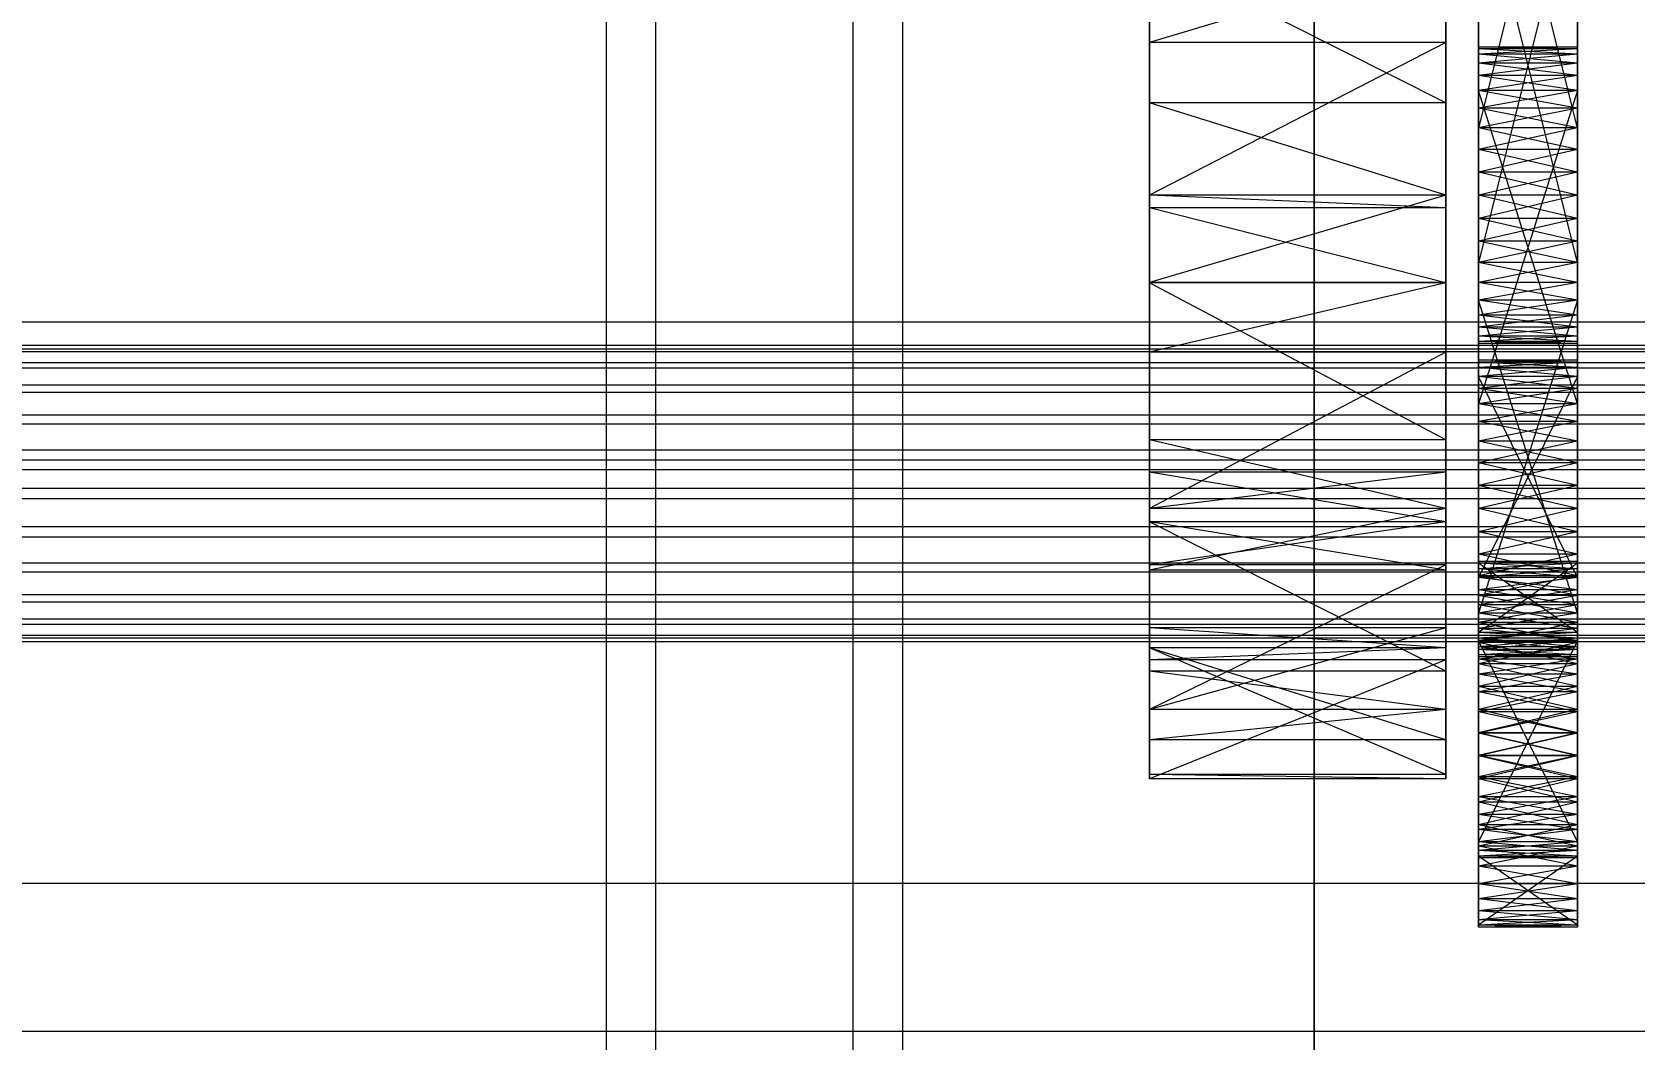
# Model space of a CAD drawing. Header units: millimetres. Extents: x -1970 to 59977, y -50268 to 6837.
# Drawn here: x 1362.1 to 1459.5, y -34735.4 to -34674.1 of the extents above; entities that cross this region are included whole.
import ezdxf

# ---------------------------------------------------------------- set-up
doc = ezdxf.new("R2010")
doc.units = ezdxf.units.MM
for name, color, linetype, lineweight in [('COTAS_P', 1, 'Continuous', 0), ('frontal_C03', 7, 'Continuous', 0), ('frontal_secador', 7, 'Continuous', 0)]:
    doc.layers.add(name, color=color, linetype=linetype, lineweight=lineweight)
doc.dimstyles.new('R19_100', dxfattribs={"dimtxt": 250, "dimasz": 150, "dimexe": 150, "dimexo": 80, "dimgap": 100, "dimtad": 1, "dimtih": 1, "dimtoh": 1, "dimdsep": 46, "dimcen": 0.09, "dimadec": 0, "dimazin": 0, "dimtfac": 1, "dimtdec": 4, "dimtofl": 0, "dimtmove": 0, "dimatfit": 3, "dimfxl": 1, "dimtolj": 1, "dimtzin": 0, "dimarcsym": 0})

# ---------------------------------------------------------------- blocks, each defined once
blk = doc.blocks.new('*D37')
at = {"layer": 'COTAS_P', "color": 0, "lineweight": -2, "transparency": 16777216}
for p, q in [((-1750, -35420), (-1750, -34450)), ((2600, -35420), (2600, -34450)), ((-1600, -34600), (2450, -34600))]:
    blk.add_line(p, q, dxfattribs=at)
at = {"layer": 'COTAS_P', "color": 0, "transparency": 16777216}
for points in [[(-1600, -34575), (-1600, -34625), (-1750, -34600)], [(2450, -34575), (2450, -34625), (2600, -34600)]]:
    blk.add_solid(points, dxfattribs=at)
at = {"layer": 'Defpoints', "color": 0, "transparency": 16777216}
for p in [(2600, -34600), (-1750, -35500), (2600, -35500)]:
    blk.add_point(p, dxfattribs=at)

msp = doc.modelspace()

# ---------------------------------------------------------------- linework, layer by layer
at = {"layer": 'frontal_C03'}
for p, q in [((1440, -34813.291), (1440, -34466.384)), ((1440, -34475.367), (1440, -34822.274)), ((-1500, -34691.736), (1500, -34691.736)), ((-1500, -34693.159), (1500, -34693.159)), ((-1500, -34693.384), (1500, -34693.384)), ((-1500, -34693.548), (1500, -34693.548)), ((-1500, -34694.206), (1500, -34694.206)), ((-1500, -34694.523), (1500, -34694.523)), ((-1500, -34695.569), (1500, -34695.569)), ((-1500, -34696.018), (1500, -34696.018)), ((-1500, -34697.382), (1500, -34697.382)), ((-1500, -34697.932), (1500, -34697.932)), ((-1500, -34699.519), (1500, -34699.519)), ((1500, -34700.133), (-1500, -34700.133)), ((1500, -34700.719), (-1500, -34700.719)), ((-1500, -34701.836), (1500, -34701.836)), ((-1500, -34702.471), (1500, -34702.471)), ((-1500, -34704.175), (1500, -34704.175)), ((-1500, -34704.789), (1500, -34704.789)), ((-1500, -34706.376), (1500, -34706.376)), ((-1500, -34706.926), (1500, -34706.926)), ((-1500, -34708.289), (1500, -34708.289)), ((-1500, -34708.738), (1500, -34708.738)), ((-1500, -34709.784), (1500, -34709.784)), ((-1500, -34710.102), (1500, -34710.102)), ((-1500, -34710.76), (1500, -34710.76)), ((-1500, -34710.924), (1500, -34710.924)), ((-1500, -34711.148), (1500, -34711.148)), ((1500, -34725.842), (-1500, -34725.842)), ((-1500, -34734.825), (1500, -34734.825))]:
    msp.add_line(p, q, dxfattribs=at)
at = {"layer": 'frontal_secador'}
for p, q in [((1400, -36000), (1400, -33000)), ((1397, -35940), (1397, -33075)), ((1400, -36000), (1400, -33075)), ((1400, -35940), (1400, -33075)), ((1400, -36000), (1400, -33250)), ((1400, -35140), (1400, -34540)), ((1412, -35140), (1412, -34540)), ((1400, -35134), (1400, -34546)), ((1430, -34711.527), (1430, -34577.639)), ((1448, -34577.639), (1448, -34711.527)), ((1400, -34990), (1400, -34600)), ((1415, -34990), (1415, -34600)), ((1400, -34987), (1400, -34603)), ((1430, -34645.858), (1430, -34689.361)), ((1430, -34645.858), (1430, -34711.527)), ((1448, -34689.361), (1448, -34645.858)), ((1448, -34711.527), (1448, -34645.858)), ((1400, -35100), (1400, -34650)), ((1450, -34651.516), (1450, -34682.642)), ((1456, -34682.642), (1456, -34651.516)), ((1450, -34681.268), (1450, -34653.712)), ((1450, -34686.831), (1450, -34653.712)), ((1450, -34693.05), (1450, -34653.712)), ((1456, -34653.712), (1456, -34681.268)), ((1456, -34653.712), (1456, -34686.831)), ((1456, -34653.712), (1456, -34693.05)), ((1450, -34654.785), (1450, -34679.964)), ((1450, -34654.785), (1450, -34682.642)), ((1450, -34690.413), (1450, -34654.785)), ((1456, -34679.964), (1456, -34654.785)), ((1456, -34682.642), (1456, -34654.785)), ((1456, -34654.785), (1456, -34690.413)), ((1450, -34681.268), (1450, -34655.99)), ((1450, -34655.99), (1450, -34679.964)), ((1456, -34655.99), (1450, -34679.964)), ((1456, -34679.964), (1450, -34655.99)), ((1456, -34655.99), (1456, -34681.268)), ((1456, -34679.964), (1456, -34655.99)), ((1450, -34690.413), (1450, -34660.075)), ((1456, -34660.075), (1456, -34690.413)), ((1450, -34661.483), (1450, -34689.34)), ((1450, -34661.483), (1450, -34691.331)), ((1450, -34661.483), (1450, -34693.05)), ((1456, -34689.34), (1456, -34661.483)), ((1456, -34691.331), (1456, -34661.483)), ((1456, -34693.05), (1456, -34661.483)), ((1450, -34688.135), (1450, -34662.857)), ((1450, -34690.413), (1450, -34662.857)), ((1456, -34662.857), (1456, -34688.135)), ((1456, -34662.857), (1456, -34690.413)), ((1450, -34664.161), (1450, -34689.34)), ((1450, -34688.135), (1450, -34664.161)), ((1456, -34688.135), (1450, -34664.161)), ((1456, -34664.161), (1450, -34688.135)), ((1456, -34689.34), (1456, -34664.161)), ((1456, -34664.161), (1456, -34688.135)), ((1430, -34669.365), (1430, -34684.806)), ((1430, -34678.435), (1430, -34669.365)), ((1430, -34689.361), (1430, -34669.365)), ((1430, -34669.365), (1430, -34674.777)), ((1430, -34703.89), (1430, -34669.365)), ((1430, -34711.527), (1430, -34669.365)), ((1448, -34669.365), (1430, -34674.777)), ((1448, -34678.435), (1430, -34669.365)), ((1448, -34684.806), (1448, -34669.365)), ((1448, -34669.365), (1448, -34678.435)), ((1448, -34669.365), (1448, -34689.361)), ((1448, -34674.777), (1448, -34669.365)), ((1448, -34669.365), (1448, -34703.89)), ((1448, -34669.365), (1448, -34711.527)), ((1430, -34689.353), (1430, -34674.777)), ((1430, -34674.777), (1430, -34684.05)), ((1430, -34689.361), (1430, -34674.777)), ((1448, -34674.777), (1430, -34674.777)), ((1448, -34674.777), (1430, -34684.05)), ((1448, -34674.777), (1448, -34689.353)), ((1448, -34684.05), (1448, -34674.777)), ((1448, -34674.777), (1448, -34689.361)), ((1450, -34675.16), (1450, -34675.05)), ((1456, -34675.16), (1450, -34675.05)), ((1456, -34675.05), (1450, -34675.05)), ((1456, -34675.05), (1450, -34675.16)), ((1450, -34675.05), (1450, -34675.49)), ((1450, -34675.05), (1450, -34676.768)), ((1450, -34675.05), (1450, -34698.99)), ((1450, -34681.268), (1450, -34675.05)), ((1450, -34675.16), (1450, -34676.031)), ((1450, -34675.49), (1450, -34675.16)), ((1450, -34675.16), (1450, -34677.686)), ((1456, -34675.49), (1450, -34675.16)), ((1456, -34675.16), (1450, -34675.16)), ((1456, -34675.16), (1450, -34675.49)), ((1450, -34676.031), (1450, -34675.49)), ((1456, -34676.031), (1450, -34675.49)), ((1456, -34675.49), (1450, -34675.49)), ((1456, -34675.49), (1450, -34676.031)), ((1450, -34675.49), (1450, -34676.768)), ((1456, -34675.16), (1456, -34675.05)), ((1456, -34675.49), (1456, -34675.05)), ((1456, -34676.768), (1456, -34675.05)), ((1456, -34698.99), (1456, -34675.05)), ((1456, -34675.05), (1456, -34681.268)), ((1456, -34676.031), (1456, -34675.16)), ((1456, -34675.16), (1456, -34675.49)), ((1456, -34677.686), (1456, -34675.16)), ((1456, -34675.49), (1456, -34676.031)), ((1456, -34676.768), (1456, -34675.49)), ((1450, -34676.031), (1450, -34677.686)), ((1450, -34676.768), (1450, -34676.031)), ((1450, -34697.785), (1450, -34676.031)), ((1450, -34703.075), (1450, -34676.031)), ((1450, -34676.031), (1450, -34688.135)), ((1450, -34711.635), (1450, -34676.031)), ((1456, -34676.768), (1450, -34676.031)), ((1456, -34676.031), (1450, -34676.031)), ((1456, -34676.031), (1450, -34676.768)), ((1450, -34677.686), (1450, -34676.768)), ((1456, -34677.686), (1450, -34676.768)), ((1456, -34676.768), (1450, -34676.768)), ((1456, -34676.768), (1450, -34677.686)), ((1450, -34676.768), (1450, -34696.712)), ((1450, -34678.76), (1450, -34676.768)), ((1450, -34676.768), (1450, -34698.99)), ((1450, -34681.268), (1450, -34676.768)), ((1456, -34677.686), (1456, -34676.031)), ((1456, -34676.031), (1456, -34676.768)), ((1456, -34676.031), (1456, -34697.785)), ((1456, -34676.031), (1456, -34703.075)), ((1456, -34688.135), (1456, -34676.031)), ((1456, -34676.031), (1456, -34711.635)), ((1456, -34676.768), (1456, -34677.686)), ((1456, -34696.712), (1456, -34676.768)), ((1456, -34676.768), (1456, -34678.76)), ((1456, -34698.99), (1456, -34676.768)), ((1456, -34676.768), (1456, -34681.268)), ((1450, -34677.686), (1450, -34679.964)), ((1450, -34678.76), (1450, -34677.686)), ((1450, -34697.785), (1450, -34677.686)), ((1450, -34677.686), (1450, -34696.712)), ((1450, -34677.686), (1450, -34682.642)), ((1450, -34677.686), (1450, -34688.135)), ((1456, -34678.76), (1450, -34677.686)), ((1456, -34677.686), (1450, -34677.686)), ((1456, -34677.686), (1450, -34696.712)), ((1456, -34696.712), (1450, -34677.686)), ((1456, -34677.686), (1450, -34678.76)), ((1456, -34679.964), (1456, -34677.686)), ((1456, -34677.686), (1456, -34678.76)), ((1456, -34677.686), (1456, -34697.785)), ((1456, -34696.712), (1456, -34677.686)), ((1456, -34682.642), (1456, -34677.686)), ((1456, -34688.135), (1456, -34677.686)), ((1430, -34678.435), (1430, -34684.806)), ((1430, -34684.05), (1430, -34678.435)), ((1448, -34684.05), (1430, -34678.435)), ((1448, -34678.435), (1430, -34678.435)), ((1448, -34684.806), (1448, -34678.435)), ((1448, -34678.435), (1448, -34684.05)), ((1450, -34679.964), (1450, -34678.76)), ((1456, -34679.964), (1450, -34678.76)), ((1456, -34678.76), (1450, -34678.76)), ((1450, -34681.268), (1450, -34678.76)), ((1456, -34678.76), (1450, -34679.964)), ((1456, -34678.76), (1456, -34679.964)), ((1456, -34678.76), (1456, -34681.268)), ((1450, -34679.964), (1450, -34681.268)), ((1456, -34679.964), (1450, -34679.964)), ((1456, -34679.964), (1450, -34681.268)), ((1450, -34679.964), (1450, -34682.642)), ((1456, -34681.268), (1450, -34679.964)), ((1456, -34681.268), (1456, -34679.964)), ((1456, -34682.642), (1456, -34679.964)), ((1450, -34684.05), (1450, -34681.268)), ((1450, -34681.268), (1450, -34682.642)), ((1450, -34686.831), (1450, -34681.268)), ((1456, -34681.268), (1450, -34681.268)), ((1456, -34681.268), (1450, -34682.642)), ((1456, -34682.642), (1450, -34681.268)), ((1450, -34711.094), (1450, -34681.268)), ((1450, -34681.268), (1450, -34698.99)), ((1456, -34681.268), (1456, -34684.05)), ((1456, -34682.642), (1456, -34681.268)), ((1456, -34681.268), (1456, -34686.831)), ((1456, -34681.268), (1456, -34711.094)), ((1456, -34698.99), (1456, -34681.268)), ((1450, -34682.642), (1450, -34684.05)), ((1456, -34682.642), (1450, -34682.642)), ((1456, -34682.642), (1450, -34684.05)), ((1450, -34682.642), (1450, -34685.457)), ((1450, -34682.642), (1450, -34688.135)), ((1456, -34684.05), (1450, -34682.642)), ((1450, -34682.642), (1450, -34692.069)), ((1450, -34682.642), (1450, -34690.413)), ((1456, -34684.05), (1456, -34682.642)), ((1456, -34685.457), (1456, -34682.642)), ((1456, -34688.135), (1456, -34682.642)), ((1456, -34692.069), (1456, -34682.642)), ((1456, -34690.413), (1456, -34682.642)), ((1430, -34684.05), (1430, -34689.353)), ((1430, -34684.806), (1430, -34684.05)), ((1448, -34684.05), (1430, -34684.05)), ((1448, -34684.05), (1430, -34689.353)), ((1448, -34684.806), (1430, -34684.05)), ((1448, -34689.353), (1448, -34684.05)), ((1448, -34684.05), (1448, -34684.806)), ((1450, -34686.831), (1450, -34684.05)), ((1450, -34684.05), (1450, -34685.457)), ((1456, -34684.05), (1450, -34684.05)), ((1456, -34684.05), (1450, -34685.457)), ((1456, -34685.457), (1450, -34684.05)), ((1456, -34684.05), (1456, -34686.831)), ((1456, -34685.457), (1456, -34684.05)), ((1430, -34689.361), (1430, -34684.806)), ((1448, -34689.361), (1430, -34684.806)), ((1448, -34684.806), (1430, -34684.806)), ((1448, -34684.806), (1448, -34689.361)), ((1450, -34685.457), (1450, -34686.831)), ((1456, -34685.457), (1450, -34685.457)), ((1456, -34685.457), (1450, -34686.831)), ((1450, -34685.457), (1450, -34688.135)), ((1456, -34686.831), (1450, -34685.457)), ((1456, -34686.831), (1456, -34685.457)), ((1456, -34688.135), (1456, -34685.457)), ((1450, -34689.34), (1450, -34686.831)), ((1450, -34686.831), (1450, -34688.135)), ((1450, -34691.331), (1450, -34686.831)), ((1450, -34693.05), (1450, -34686.831)), ((1456, -34686.831), (1450, -34686.831)), ((1456, -34686.831), (1450, -34688.135)), ((1456, -34688.135), (1450, -34686.831)), ((1450, -34711.094), (1450, -34686.831)), ((1456, -34686.831), (1456, -34689.34)), ((1456, -34688.135), (1456, -34686.831)), ((1456, -34686.831), (1456, -34691.331)), ((1456, -34686.831), (1456, -34693.05)), ((1456, -34686.831), (1456, -34711.094)), ((1450, -34689.34), (1450, -34688.135)), ((1456, -34688.135), (1450, -34688.135)), ((1456, -34688.135), (1450, -34689.34)), ((1456, -34689.34), (1450, -34688.135)), ((1450, -34688.135), (1450, -34690.413)), ((1450, -34688.135), (1450, -34710.357)), ((1450, -34688.135), (1450, -34711.635)), ((1450, -34688.135), (1450, -34692.069)), ((1456, -34688.135), (1456, -34689.34)), ((1456, -34690.413), (1456, -34688.135)), ((1456, -34710.357), (1456, -34688.135)), ((1456, -34711.635), (1456, -34688.135)), ((1456, -34692.069), (1456, -34688.135)), ((1448, -34689.353), (1430, -34689.353)), ((1448, -34689.353), (1430, -34689.361)), ((1430, -34689.361), (1430, -34700.859)), ((1430, -34698.895), (1430, -34689.361)), ((1430, -34703.89), (1430, -34689.361)), ((1430, -34689.361), (1430, -34693.572)), ((1430, -34689.361), (1430, -34711.527)), ((1448, -34689.361), (1430, -34689.361)), ((1448, -34689.361), (1430, -34693.572)), ((1448, -34698.895), (1430, -34689.361)), ((1448, -34700.859), (1448, -34689.361)), ((1448, -34689.361), (1448, -34698.895)), ((1448, -34689.361), (1448, -34703.89)), ((1448, -34693.572), (1448, -34689.361)), ((1448, -34711.527), (1448, -34689.361)), ((1450, -34691.331), (1450, -34689.34)), ((1450, -34689.34), (1450, -34690.413)), ((1456, -34689.34), (1450, -34689.34)), ((1456, -34689.34), (1450, -34690.413)), ((1456, -34690.413), (1450, -34689.34)), ((1450, -34709.439), (1450, -34689.34)), ((1450, -34711.094), (1450, -34689.34)), ((1456, -34689.34), (1456, -34691.331)), ((1456, -34690.413), (1456, -34689.34)), ((1456, -34689.34), (1456, -34709.439)), ((1456, -34689.34), (1456, -34711.094)), ((1450, -34690.413), (1450, -34691.331)), ((1456, -34690.413), (1450, -34690.413)), ((1456, -34690.413), (1450, -34691.331)), ((1456, -34691.331), (1450, -34690.413)), ((1450, -34690.413), (1450, -34710.357)), ((1450, -34709.439), (1450, -34690.413)), ((1456, -34709.439), (1450, -34690.413)), ((1456, -34690.413), (1450, -34709.439)), ((1450, -34692.069), (1450, -34690.413)), ((1450, -34692.939), (1450, -34690.413)), ((1456, -34691.331), (1456, -34690.413)), ((1456, -34710.357), (1456, -34690.413)), ((1456, -34690.413), (1456, -34709.439)), ((1456, -34690.413), (1456, -34692.069)), ((1456, -34690.413), (1456, -34692.939)), ((1450, -34692.609), (1450, -34691.331)), ((1450, -34691.331), (1450, -34692.069)), ((1450, -34693.05), (1450, -34691.331)), ((1456, -34691.331), (1450, -34691.331)), ((1456, -34691.331), (1450, -34692.069)), ((1456, -34692.069), (1450, -34691.331)), ((1456, -34691.331), (1456, -34692.609)), ((1456, -34692.069), (1456, -34691.331)), ((1456, -34691.331), (1456, -34693.05)), ((1450, -34692.069), (1450, -34692.609)), ((1456, -34692.069), (1450, -34692.069)), ((1456, -34692.069), (1450, -34692.609)), ((1456, -34692.609), (1450, -34692.069)), ((1450, -34692.939), (1450, -34692.069)), ((1456, -34692.609), (1456, -34692.069)), ((1456, -34692.069), (1456, -34692.939)), ((1450, -34693.05), (1450, -34692.609)), ((1450, -34692.609), (1450, -34692.939)), ((1456, -34692.609), (1450, -34692.609)), ((1456, -34692.609), (1450, -34692.939)), ((1456, -34692.939), (1450, -34692.609)), ((1450, -34692.939), (1450, -34693.05)), ((1456, -34692.939), (1450, -34692.939)), ((1456, -34692.939), (1450, -34693.05)), ((1456, -34693.05), (1450, -34692.939)), ((1456, -34693.05), (1450, -34693.05)), ((1456, -34692.609), (1456, -34693.05)), ((1456, -34692.939), (1456, -34692.609)), ((1456, -34693.05), (1456, -34692.939)), ((1430, -34706.827), (1430, -34693.572)), ((1430, -34693.572), (1430, -34703.075)), ((1430, -34703.89), (1430, -34693.572)), ((1448, -34693.572), (1430, -34693.572)), ((1448, -34693.572), (1430, -34703.075)), ((1448, -34693.572), (1448, -34706.827)), ((1448, -34703.075), (1448, -34693.572)), ((1448, -34693.572), (1448, -34703.89)), ((1450, -34694.186), (1450, -34694.075)), ((1456, -34694.186), (1450, -34694.075)), ((1456, -34694.075), (1450, -34694.075)), ((1456, -34694.075), (1450, -34694.186)), ((1450, -34694.075), (1450, -34694.516)), ((1450, -34694.186), (1450, -34695.056)), ((1450, -34694.516), (1450, -34694.186)), ((1450, -34708.01), (1450, -34694.186)), ((1450, -34694.186), (1450, -34698.99)), ((1450, -34712.51), (1450, -34694.186)), ((1450, -34694.186), (1450, -34709.439)), ((1450, -34722.572), (1450, -34694.186)), ((1456, -34694.516), (1450, -34694.186)), ((1456, -34694.186), (1450, -34694.186)), ((1456, -34694.186), (1450, -34694.516)), ((1450, -34695.056), (1450, -34694.516)), ((1456, -34695.056), (1450, -34694.516)), ((1456, -34694.516), (1450, -34694.516)), ((1456, -34694.516), (1450, -34695.056)), ((1450, -34694.516), (1450, -34707.272)), ((1450, -34695.794), (1450, -34694.516)), ((1450, -34694.516), (1450, -34708.927)), ((1450, -34697.785), (1450, -34694.516)), ((1450, -34703.075), (1450, -34694.516)), ((1456, -34694.186), (1456, -34694.075)), ((1456, -34694.516), (1456, -34694.075)), ((1456, -34695.056), (1456, -34694.186)), ((1456, -34694.186), (1456, -34694.516)), ((1456, -34694.186), (1456, -34708.01)), ((1456, -34698.99), (1456, -34694.186)), ((1456, -34694.186), (1456, -34712.51)), ((1456, -34709.439), (1456, -34694.186)), ((1456, -34694.186), (1456, -34722.572)), ((1456, -34694.516), (1456, -34695.056)), ((1456, -34707.272), (1456, -34694.516)), ((1456, -34694.516), (1456, -34695.794)), ((1456, -34708.927), (1456, -34694.516)), ((1456, -34694.516), (1456, -34697.785)), ((1456, -34694.516), (1456, -34703.075)), ((1450, -34695.056), (1450, -34696.712)), ((1450, -34695.794), (1450, -34695.056)), ((1450, -34708.01), (1450, -34695.056)), ((1450, -34695.056), (1450, -34707.272)), ((1450, -34695.056), (1450, -34698.99)), ((1456, -34695.794), (1450, -34695.056)), ((1456, -34695.056), (1450, -34695.056)), ((1456, -34695.056), (1450, -34707.272)), ((1456, -34707.272), (1450, -34695.056)), ((1456, -34695.056), (1450, -34695.794)), ((1456, -34696.712), (1456, -34695.056)), ((1456, -34695.056), (1456, -34695.794)), ((1456, -34695.056), (1456, -34708.01)), ((1456, -34707.272), (1456, -34695.056)), ((1456, -34698.99), (1456, -34695.056)), ((1450, -34696.712), (1450, -34695.794)), ((1456, -34696.712), (1450, -34695.794)), ((1456, -34695.794), (1450, -34695.794)), ((1450, -34697.785), (1450, -34695.794)), ((1456, -34695.794), (1450, -34696.712)), ((1456, -34695.794), (1456, -34696.712)), ((1456, -34695.794), (1456, -34697.785)), ((1450, -34696.712), (1450, -34697.785)), ((1456, -34696.712), (1450, -34696.712)), ((1456, -34696.712), (1450, -34697.785)), ((1450, -34696.712), (1450, -34698.99)), ((1456, -34697.785), (1450, -34696.712)), ((1456, -34697.785), (1456, -34696.712)), ((1456, -34698.99), (1456, -34696.712)), ((1450, -34700.294), (1450, -34697.785)), ((1450, -34697.785), (1450, -34698.99)), ((1450, -34703.075), (1450, -34697.785)), ((1456, -34697.785), (1450, -34697.785)), ((1456, -34697.785), (1450, -34698.99)), ((1456, -34698.99), (1450, -34697.785)), ((1456, -34697.785), (1456, -34700.294)), ((1456, -34698.99), (1456, -34697.785)), ((1456, -34697.785), (1456, -34703.075)), ((1430, -34698.895), (1430, -34700.859)), ((1430, -34703.075), (1430, -34698.895)), ((1448, -34703.075), (1430, -34698.895)), ((1448, -34698.895), (1430, -34698.895)), ((1448, -34700.859), (1448, -34698.895)), ((1448, -34698.895), (1448, -34703.075)), ((1450, -34698.99), (1450, -34700.294)), ((1456, -34698.99), (1450, -34698.99)), ((1456, -34698.99), (1450, -34700.294)), ((1450, -34698.99), (1450, -34701.668)), ((1450, -34698.99), (1450, -34704.483)), ((1450, -34698.99), (1450, -34709.439)), ((1456, -34700.294), (1450, -34698.99)), ((1450, -34698.99), (1450, -34711.094)), ((1456, -34700.294), (1456, -34698.99)), ((1456, -34701.668), (1456, -34698.99)), ((1456, -34704.483), (1456, -34698.99)), ((1456, -34709.439), (1456, -34698.99)), ((1456, -34711.094), (1456, -34698.99)), ((1450, -34703.075), (1450, -34700.294)), ((1450, -34700.294), (1450, -34701.668)), ((1456, -34700.294), (1450, -34700.294)), ((1456, -34700.294), (1450, -34701.668)), ((1456, -34701.668), (1450, -34700.294)), ((1456, -34700.294), (1456, -34703.075)), ((1456, -34701.668), (1456, -34700.294)), ((1430, -34700.859), (1430, -34703.075)), ((1430, -34703.89), (1430, -34700.859)), ((1448, -34703.89), (1430, -34700.859)), ((1448, -34700.859), (1430, -34700.859)), ((1448, -34700.859), (1430, -34703.075)), ((1448, -34703.075), (1448, -34700.859)), ((1448, -34700.859), (1448, -34703.89)), ((1450, -34701.668), (1450, -34703.075)), ((1456, -34701.668), (1450, -34701.668)), ((1456, -34701.668), (1450, -34703.075)), ((1450, -34701.668), (1450, -34704.483)), ((1456, -34703.075), (1450, -34701.668)), ((1456, -34703.075), (1456, -34701.668)), ((1456, -34704.483), (1456, -34701.668)), ((1430, -34703.075), (1430, -34706.827)), ((1448, -34703.075), (1430, -34703.075)), ((1448, -34703.075), (1430, -34706.827)), ((1448, -34706.827), (1448, -34703.075)), ((1450, -34705.857), (1450, -34703.075)), ((1450, -34703.075), (1450, -34704.483)), ((1450, -34708.365), (1450, -34703.075)), ((1450, -34711.635), (1450, -34703.075)), ((1456, -34703.075), (1450, -34703.075)), ((1456, -34703.075), (1450, -34704.483)), ((1456, -34704.483), (1450, -34703.075)), ((1450, -34724.18), (1450, -34703.075)), ((1450, -34703.075), (1450, -34708.927)), ((1456, -34703.075), (1456, -34705.857)), ((1456, -34704.483), (1456, -34703.075)), ((1456, -34703.075), (1456, -34708.365)), ((1456, -34703.075), (1456, -34711.635)), ((1456, -34703.075), (1456, -34724.18)), ((1456, -34708.927), (1456, -34703.075)), ((1430, -34706.827), (1430, -34703.89)), ((1430, -34703.89), (1430, -34710.317)), ((1430, -34712.954), (1430, -34703.89)), ((1430, -34711.527), (1430, -34703.89)), ((1430, -34703.89), (1430, -34706.486)), ((1448, -34706.827), (1430, -34703.89)), ((1448, -34703.89), (1430, -34703.89)), ((1448, -34703.89), (1430, -34706.486)), ((1448, -34712.954), (1430, -34703.89)), ((1448, -34703.89), (1448, -34706.827)), ((1448, -34710.317), (1448, -34703.89)), ((1448, -34703.89), (1448, -34712.954)), ((1448, -34703.89), (1448, -34711.527)), ((1448, -34706.486), (1448, -34703.89)), ((1450, -34704.483), (1450, -34705.857)), ((1456, -34704.483), (1450, -34704.483)), ((1456, -34704.483), (1450, -34705.857)), ((1450, -34704.483), (1450, -34707.161)), ((1450, -34704.483), (1450, -34709.439)), ((1456, -34705.857), (1450, -34704.483)), ((1456, -34705.857), (1456, -34704.483)), ((1456, -34707.161), (1456, -34704.483)), ((1456, -34709.439), (1456, -34704.483)), ((1450, -34708.365), (1450, -34705.857)), ((1450, -34705.857), (1450, -34707.161)), ((1456, -34705.857), (1450, -34705.857)), ((1456, -34705.857), (1450, -34707.161)), ((1456, -34707.161), (1450, -34705.857)), ((1456, -34705.857), (1456, -34708.365)), ((1456, -34707.161), (1456, -34705.857)), ((1430, -34717.124), (1430, -34706.486)), ((1430, -34706.486), (1430, -34715.291)), ((1430, -34711.527), (1430, -34706.486)), ((1448, -34706.486), (1430, -34706.486)), ((1448, -34706.486), (1430, -34715.291)), ((1448, -34706.827), (1430, -34706.827)), ((1448, -34706.486), (1448, -34717.124)), ((1448, -34715.291), (1448, -34706.486)), ((1448, -34706.486), (1448, -34711.527)), ((1450, -34706.402), (1450, -34706.291)), ((1456, -34706.402), (1450, -34706.291)), ((1456, -34706.291), (1450, -34706.291)), ((1456, -34706.291), (1450, -34706.402)), ((1450, -34706.291), (1450, -34710.611)), ((1450, -34706.731), (1450, -34706.291)), ((1450, -34706.291), (1450, -34711.481)), ((1450, -34708.01), (1450, -34706.291)), ((1450, -34706.402), (1450, -34707.272)), ((1450, -34706.731), (1450, -34706.402)), ((1450, -34710.941), (1450, -34706.402)), ((1450, -34706.402), (1450, -34710.611)), ((1450, -34706.402), (1450, -34708.927)), ((1450, -34706.402), (1450, -34713.883)), ((1450, -34714.21), (1450, -34706.402)), ((1450, -34706.402), (1450, -34723.31)), ((1450, -34724.79), (1450, -34706.402)), ((1456, -34706.731), (1450, -34706.402)), ((1456, -34706.402), (1450, -34706.402)), ((1456, -34706.402), (1450, -34710.611)), ((1456, -34710.611), (1450, -34706.402)), ((1456, -34706.402), (1450, -34706.731)), ((1450, -34707.272), (1450, -34706.731)), ((1456, -34707.272), (1450, -34706.731)), ((1456, -34706.731), (1450, -34706.731)), ((1450, -34708.01), (1450, -34706.731)), ((1456, -34706.731), (1450, -34707.272)), ((1450, -34707.161), (1450, -34708.365)), ((1456, -34707.161), (1450, -34707.161)), ((1456, -34707.161), (1450, -34708.365)), ((1450, -34707.161), (1450, -34709.439)), ((1456, -34708.365), (1450, -34707.161)), ((1456, -34706.402), (1456, -34706.291)), ((1456, -34710.611), (1456, -34706.291)), ((1456, -34706.291), (1456, -34706.731)), ((1456, -34711.481), (1456, -34706.291)), ((1456, -34706.291), (1456, -34708.01)), ((1456, -34707.272), (1456, -34706.402)), ((1456, -34706.402), (1456, -34706.731)), ((1456, -34706.402), (1456, -34710.941)), ((1456, -34710.611), (1456, -34706.402)), ((1456, -34708.927), (1456, -34706.402)), ((1456, -34713.883), (1456, -34706.402)), ((1456, -34706.402), (1456, -34714.21)), ((1456, -34723.31), (1456, -34706.402)), ((1456, -34706.402), (1456, -34724.79)), ((1456, -34706.731), (1456, -34707.272)), ((1456, -34706.731), (1456, -34708.01)), ((1456, -34708.365), (1456, -34707.161)), ((1456, -34709.439), (1456, -34707.161)), ((1450, -34707.272), (1450, -34708.01)), ((1456, -34707.272), (1450, -34707.272)), ((1456, -34707.272), (1450, -34708.01)), ((1450, -34707.272), (1450, -34708.927)), ((1456, -34708.01), (1450, -34707.272)), ((1450, -34710.001), (1450, -34708.01)), ((1450, -34708.01), (1450, -34708.927)), ((1450, -34712.51), (1450, -34708.01)), ((1456, -34708.01), (1450, -34708.01)), ((1456, -34708.01), (1450, -34708.927)), ((1456, -34708.927), (1450, -34708.01)), ((1450, -34708.01), (1450, -34711.481)), ((1450, -34718.072), (1450, -34708.01)), ((1456, -34708.01), (1456, -34707.272)), ((1456, -34708.927), (1456, -34707.272)), ((1456, -34708.01), (1456, -34710.001)), ((1456, -34708.927), (1456, -34708.01)), ((1456, -34708.01), (1456, -34712.51)), ((1456, -34711.481), (1456, -34708.01)), ((1456, -34708.01), (1456, -34718.072)), ((1450, -34710.357), (1450, -34708.365)), ((1450, -34708.365), (1450, -34709.439)), ((1450, -34711.635), (1450, -34708.365)), ((1456, -34708.365), (1450, -34708.365)), ((1456, -34708.365), (1450, -34709.439)), ((1456, -34709.439), (1450, -34708.365)), ((1450, -34724.18), (1450, -34708.365)), ((1450, -34708.927), (1450, -34710.001)), ((1456, -34708.927), (1450, -34708.927)), ((1456, -34708.927), (1450, -34710.001)), ((1450, -34708.927), (1450, -34711.205)), ((1450, -34708.927), (1450, -34713.883)), ((1456, -34710.001), (1450, -34708.927)), ((1450, -34708.927), (1450, -34719.377)), ((1450, -34708.927), (1450, -34724.18)), ((1456, -34708.365), (1456, -34710.357)), ((1456, -34709.439), (1456, -34708.365)), ((1456, -34708.365), (1456, -34711.635)), ((1456, -34708.365), (1456, -34724.18)), ((1456, -34710.001), (1456, -34708.927)), ((1456, -34711.205), (1456, -34708.927)), ((1456, -34713.883), (1456, -34708.927)), ((1456, -34719.377), (1456, -34708.927)), ((1456, -34724.18), (1456, -34708.927)), ((1450, -34710.357), (1450, -34709.439)), ((1456, -34709.439), (1450, -34709.439)), ((1456, -34709.439), (1450, -34710.357)), ((1456, -34710.357), (1450, -34709.439)), ((1450, -34709.439), (1450, -34711.094)), ((1450, -34709.439), (1450, -34723.85)), ((1450, -34709.439), (1450, -34724.291)), ((1450, -34709.439), (1450, -34722.572)), ((1450, -34709.439), (1450, -34711.965)), ((1450, -34712.51), (1450, -34710.001)), ((1450, -34710.001), (1450, -34711.205)), ((1456, -34710.001), (1450, -34710.001)), ((1456, -34710.001), (1450, -34711.205)), ((1456, -34711.205), (1450, -34710.001)), ((1456, -34709.439), (1456, -34710.357)), ((1456, -34711.094), (1456, -34709.439)), ((1456, -34723.85), (1456, -34709.439)), ((1456, -34724.291), (1456, -34709.439)), ((1456, -34722.572), (1456, -34709.439)), ((1456, -34711.965), (1456, -34709.439)), ((1456, -34710.001), (1456, -34712.51)), ((1456, -34711.205), (1456, -34710.001)), ((1430, -34712.954), (1430, -34710.317)), ((1430, -34710.317), (1430, -34715.291)), ((1430, -34711.527), (1430, -34710.317)), ((1448, -34711.527), (1430, -34710.317)), ((1448, -34710.317), (1430, -34710.317)), ((1448, -34710.317), (1430, -34715.291)), ((1448, -34710.317), (1448, -34712.954)), ((1448, -34715.291), (1448, -34710.317)), ((1448, -34710.317), (1448, -34711.527)), ((1450, -34711.635), (1450, -34710.357)), ((1450, -34710.357), (1450, -34711.094)), ((1456, -34710.357), (1450, -34710.357)), ((1456, -34710.357), (1450, -34711.094)), ((1456, -34711.094), (1450, -34710.357)), ((1450, -34723.31), (1450, -34710.357)), ((1450, -34724.18), (1450, -34710.357)), ((1450, -34710.611), (1450, -34710.941)), ((1456, -34710.611), (1450, -34710.611)), ((1456, -34710.611), (1450, -34710.941)), ((1450, -34710.611), (1450, -34711.481)), ((1456, -34710.941), (1450, -34710.611)), ((1450, -34712.219), (1450, -34710.941)), ((1450, -34710.941), (1450, -34711.481)), ((1450, -34714.21), (1450, -34710.941)), ((1456, -34710.941), (1450, -34710.941)), ((1456, -34710.941), (1450, -34711.481)), ((1456, -34711.481), (1450, -34710.941)), ((1456, -34710.357), (1456, -34711.635)), ((1456, -34711.094), (1456, -34710.357)), ((1456, -34710.357), (1456, -34723.31)), ((1456, -34710.357), (1456, -34724.18)), ((1456, -34710.941), (1456, -34710.611)), ((1456, -34711.481), (1456, -34710.611)), ((1456, -34710.941), (1456, -34712.219)), ((1456, -34711.481), (1456, -34710.941)), ((1456, -34710.941), (1456, -34714.21)), ((1430, -34717.124), (1430, -34711.527)), ((1430, -34711.527), (1430, -34712.256)), ((1430, -34719.235), (1430, -34711.527)), ((1448, -34717.124), (1430, -34711.527)), ((1448, -34711.527), (1430, -34711.527)), ((1448, -34711.527), (1430, -34712.256)), ((1448, -34719.235), (1430, -34711.527)), ((1448, -34711.527), (1448, -34717.124)), ((1448, -34712.256), (1448, -34711.527)), ((1448, -34711.527), (1448, -34719.235)), ((1450, -34711.094), (1450, -34711.635)), ((1456, -34711.094), (1450, -34711.094)), ((1456, -34711.094), (1450, -34711.635)), ((1456, -34711.635), (1450, -34711.094)), ((1450, -34711.094), (1450, -34723.85)), ((1450, -34723.31), (1450, -34711.094)), ((1456, -34723.31), (1450, -34711.094)), ((1456, -34711.094), (1450, -34723.31)), ((1450, -34711.965), (1450, -34711.094)), ((1450, -34711.205), (1450, -34712.51)), ((1456, -34711.205), (1450, -34711.205)), ((1456, -34711.205), (1450, -34712.51)), ((1450, -34711.205), (1450, -34713.883)), ((1456, -34712.51), (1450, -34711.205)), ((1450, -34711.481), (1450, -34712.219)), ((1456, -34711.481), (1450, -34711.481)), ((1456, -34711.481), (1450, -34712.219)), ((1450, -34711.481), (1450, -34713.136)), ((1450, -34711.481), (1450, -34715.414)), ((1450, -34711.481), (1450, -34720.908)), ((1450, -34711.481), (1450, -34728.389)), ((1450, -34718.072), (1450, -34711.481)), ((1456, -34712.219), (1450, -34711.481)), ((1450, -34712.075), (1450, -34711.635)), ((1450, -34711.635), (1450, -34711.965)), ((1456, -34711.635), (1450, -34711.635)), ((1456, -34711.635), (1450, -34711.965)), ((1456, -34711.965), (1450, -34711.635)), ((1450, -34711.965), (1450, -34712.075)), ((1456, -34711.965), (1450, -34711.965)), ((1456, -34711.965), (1450, -34712.075)), ((1456, -34712.075), (1450, -34711.965)), ((1456, -34711.635), (1456, -34711.094)), ((1456, -34723.85), (1456, -34711.094)), ((1456, -34711.094), (1456, -34723.31)), ((1456, -34711.094), (1456, -34711.965)), ((1456, -34712.51), (1456, -34711.205)), ((1456, -34713.883), (1456, -34711.205)), ((1456, -34712.219), (1456, -34711.481)), ((1456, -34713.136), (1456, -34711.481)), ((1456, -34715.414), (1456, -34711.481)), ((1456, -34720.908), (1456, -34711.481)), ((1456, -34728.389), (1456, -34711.481)), ((1456, -34711.481), (1456, -34718.072)), ((1456, -34711.635), (1456, -34712.075)), ((1456, -34711.965), (1456, -34711.635)), ((1456, -34712.075), (1456, -34711.965)), ((1430, -34719.235), (1430, -34712.256)), ((1430, -34712.256), (1430, -34719.5)), ((1448, -34712.256), (1430, -34712.256)), ((1448, -34712.256), (1430, -34719.5)), ((1430, -34715.291), (1430, -34712.954)), ((1448, -34715.291), (1430, -34712.954)), ((1448, -34712.954), (1430, -34712.954)), ((1448, -34712.256), (1448, -34719.235)), ((1448, -34719.5), (1448, -34712.256)), ((1448, -34712.954), (1448, -34715.291)), ((1456, -34712.075), (1450, -34712.075)), ((1450, -34714.21), (1450, -34712.219)), ((1450, -34712.219), (1450, -34713.136)), ((1456, -34712.219), (1450, -34712.219)), ((1456, -34712.219), (1450, -34713.136)), ((1456, -34713.136), (1450, -34712.219)), ((1450, -34715.291), (1450, -34712.51)), ((1450, -34712.51), (1450, -34713.883)), ((1450, -34718.072), (1450, -34712.51)), ((1450, -34722.572), (1450, -34712.51)), ((1456, -34712.51), (1450, -34712.51)), ((1456, -34712.51), (1450, -34713.883)), ((1456, -34713.883), (1450, -34712.51)), ((1456, -34712.219), (1456, -34714.21)), ((1456, -34713.136), (1456, -34712.219)), ((1456, -34712.51), (1456, -34715.291)), ((1456, -34713.883), (1456, -34712.51)), ((1456, -34712.51), (1456, -34718.072)), ((1456, -34712.51), (1456, -34722.572)), ((1450, -34713.136), (1450, -34714.21)), ((1456, -34713.136), (1450, -34713.136)), ((1456, -34713.136), (1450, -34714.21)), ((1450, -34713.136), (1450, -34715.414)), ((1456, -34714.21), (1450, -34713.136)), ((1450, -34713.883), (1450, -34715.291)), ((1456, -34713.883), (1450, -34713.883)), ((1456, -34713.883), (1450, -34715.291)), ((1450, -34713.883), (1450, -34716.699)), ((1450, -34713.883), (1450, -34719.377)), ((1450, -34713.883), (1450, -34723.31)), ((1456, -34715.291), (1450, -34713.883)), ((1456, -34714.21), (1456, -34713.136)), ((1456, -34715.414), (1456, -34713.136)), ((1456, -34715.291), (1456, -34713.883)), ((1456, -34716.699), (1456, -34713.883)), ((1456, -34719.377), (1456, -34713.883)), ((1456, -34723.31), (1456, -34713.883)), ((1450, -34716.719), (1450, -34714.21)), ((1450, -34714.21), (1450, -34715.414)), ((1450, -34719.5), (1450, -34714.21)), ((1450, -34724.79), (1450, -34714.21)), ((1456, -34714.21), (1450, -34714.21)), ((1456, -34714.21), (1450, -34715.414)), ((1456, -34715.414), (1450, -34714.21)), ((1456, -34714.21), (1456, -34716.719)), ((1456, -34715.414), (1456, -34714.21)), ((1456, -34714.21), (1456, -34719.5)), ((1456, -34714.21), (1456, -34724.79)), ((1430, -34715.291), (1430, -34717.124)), ((1448, -34715.291), (1430, -34715.291)), ((1448, -34715.291), (1430, -34717.124)), ((1448, -34717.124), (1448, -34715.291)), ((1450, -34718.072), (1450, -34715.291)), ((1450, -34715.291), (1450, -34716.699)), ((1456, -34715.291), (1450, -34715.291)), ((1456, -34715.291), (1450, -34716.699)), ((1456, -34716.699), (1450, -34715.291)), ((1450, -34715.414), (1450, -34716.719)), ((1456, -34715.414), (1450, -34715.414)), ((1456, -34715.414), (1450, -34716.719)), ((1450, -34715.414), (1450, -34718.092)), ((1450, -34715.414), (1450, -34720.908)), ((1456, -34716.719), (1450, -34715.414)), ((1456, -34715.291), (1456, -34718.072)), ((1456, -34716.699), (1456, -34715.291)), ((1456, -34716.719), (1456, -34715.414)), ((1456, -34718.092), (1456, -34715.414)), ((1456, -34720.908), (1456, -34715.414)), ((1450, -34716.699), (1450, -34718.072)), ((1456, -34716.699), (1450, -34716.699)), ((1456, -34716.699), (1450, -34718.072)), ((1450, -34716.699), (1450, -34719.377)), ((1456, -34718.072), (1450, -34716.699)), ((1450, -34719.5), (1450, -34716.719)), ((1450, -34716.719), (1450, -34718.092)), ((1456, -34716.719), (1450, -34716.719)), ((1456, -34716.719), (1450, -34718.092)), ((1456, -34718.092), (1450, -34716.719)), ((1456, -34718.072), (1456, -34716.699)), ((1456, -34719.377), (1456, -34716.699)), ((1456, -34716.719), (1456, -34719.5)), ((1456, -34718.092), (1456, -34716.719)), ((1448, -34717.124), (1430, -34717.124)), ((1450, -34720.581), (1450, -34718.072)), ((1450, -34718.072), (1450, -34719.377)), ((1450, -34722.572), (1450, -34718.072)), ((1456, -34718.072), (1450, -34718.072)), ((1456, -34718.072), (1450, -34719.377)), ((1456, -34719.377), (1450, -34718.072)), ((1450, -34728.389), (1450, -34718.072)), ((1450, -34718.092), (1450, -34719.5)), ((1456, -34718.092), (1450, -34718.092)), ((1456, -34718.092), (1450, -34719.5)), ((1450, -34718.092), (1450, -34720.908)), ((1456, -34719.5), (1450, -34718.092)), ((1456, -34718.072), (1456, -34720.581)), ((1456, -34719.377), (1456, -34718.072)), ((1456, -34718.072), (1456, -34722.572)), ((1456, -34718.072), (1456, -34728.389)), ((1456, -34719.5), (1456, -34718.092)), ((1456, -34720.908), (1456, -34718.092)), ((1430, -34719.5), (1430, -34719.235)), ((1448, -34719.5), (1430, -34719.235)), ((1448, -34719.235), (1430, -34719.235)), ((1448, -34719.5), (1430, -34719.5)), ((1448, -34719.235), (1448, -34719.5)), ((1450, -34719.377), (1450, -34720.581)), ((1456, -34719.377), (1450, -34719.377)), ((1456, -34719.377), (1450, -34720.581)), ((1450, -34719.377), (1450, -34721.655)), ((1450, -34719.377), (1450, -34723.31)), ((1456, -34720.581), (1450, -34719.377)), ((1450, -34719.377), (1450, -34724.18)), ((1450, -34722.281), (1450, -34719.5)), ((1450, -34719.5), (1450, -34720.908)), ((1450, -34724.79), (1450, -34719.5)), ((1456, -34719.5), (1450, -34719.5)), ((1456, -34719.5), (1450, -34720.908)), ((1456, -34720.908), (1450, -34719.5)), ((1456, -34720.581), (1456, -34719.377)), ((1456, -34721.655), (1456, -34719.377)), ((1456, -34723.31), (1456, -34719.377)), ((1456, -34724.18), (1456, -34719.377)), ((1456, -34719.5), (1456, -34722.281)), ((1456, -34720.908), (1456, -34719.5)), ((1456, -34719.5), (1456, -34724.79)), ((1450, -34722.572), (1450, -34720.581)), ((1450, -34720.581), (1450, -34721.655)), ((1456, -34720.581), (1450, -34720.581)), ((1456, -34720.581), (1450, -34721.655)), ((1456, -34721.655), (1450, -34720.581)), ((1456, -34720.581), (1456, -34722.572)), ((1456, -34721.655), (1456, -34720.581)), ((1450, -34720.908), (1450, -34722.281)), ((1456, -34720.908), (1450, -34720.908)), ((1456, -34720.908), (1450, -34722.281)), ((1450, -34720.908), (1450, -34723.586)), ((1450, -34720.908), (1450, -34725.864)), ((1450, -34720.908), (1450, -34728.389)), ((1456, -34722.281), (1450, -34720.908)), ((1450, -34721.655), (1450, -34722.572)), ((1456, -34721.655), (1450, -34721.655)), ((1456, -34721.655), (1450, -34722.572)), ((1450, -34721.655), (1450, -34723.31)), ((1456, -34722.572), (1450, -34721.655)), ((1456, -34722.281), (1456, -34720.908)), ((1456, -34723.586), (1456, -34720.908)), ((1456, -34725.864), (1456, -34720.908)), ((1456, -34728.389), (1456, -34720.908)), ((1456, -34722.572), (1456, -34721.655)), ((1456, -34723.31), (1456, -34721.655)), ((1450, -34724.79), (1450, -34722.281)), ((1450, -34722.281), (1450, -34723.586)), ((1456, -34722.281), (1450, -34722.281)), ((1456, -34722.281), (1450, -34723.586)), ((1456, -34723.586), (1450, -34722.281)), ((1450, -34723.85), (1450, -34722.572)), ((1450, -34722.572), (1450, -34723.31)), ((1450, -34724.291), (1450, -34722.572)), ((1456, -34722.572), (1450, -34722.572)), ((1456, -34722.572), (1450, -34723.31)), ((1456, -34723.31), (1450, -34722.572)), ((1450, -34728.389), (1450, -34722.572)), ((1456, -34722.281), (1456, -34724.79)), ((1456, -34723.586), (1456, -34722.281)), ((1456, -34722.572), (1456, -34723.85)), ((1456, -34723.31), (1456, -34722.572)), ((1456, -34722.572), (1456, -34724.291)), ((1456, -34722.572), (1456, -34728.389)), ((1450, -34723.85), (1450, -34723.31)), ((1456, -34723.31), (1450, -34723.31)), ((1456, -34723.31), (1450, -34723.85)), ((1456, -34723.85), (1450, -34723.31)), ((1450, -34723.31), (1450, -34724.18)), ((1450, -34723.31), (1450, -34728.5)), ((1450, -34723.31), (1450, -34728.059)), ((1450, -34723.31), (1450, -34724.79)), ((1450, -34723.586), (1450, -34724.79)), ((1456, -34723.586), (1450, -34723.586)), ((1456, -34723.586), (1450, -34724.79)), ((1450, -34723.586), (1450, -34725.864)), ((1456, -34724.79), (1450, -34723.586)), ((1456, -34723.31), (1456, -34723.85)), ((1456, -34724.18), (1456, -34723.31)), ((1456, -34728.5), (1456, -34723.31)), ((1456, -34728.059), (1456, -34723.31)), ((1456, -34724.79), (1456, -34723.31)), ((1456, -34724.79), (1456, -34723.586)), ((1456, -34725.864), (1456, -34723.586)), ((1450, -34724.291), (1450, -34723.85)), ((1450, -34723.85), (1450, -34724.18)), ((1456, -34723.85), (1450, -34723.85)), ((1456, -34723.85), (1450, -34724.18)), ((1456, -34724.18), (1450, -34723.85)), ((1450, -34728.389), (1450, -34723.85)), ((1450, -34724.18), (1450, -34724.291)), ((1456, -34724.18), (1450, -34724.18)), ((1456, -34724.18), (1450, -34724.291)), ((1456, -34724.291), (1450, -34724.18)), ((1450, -34724.18), (1450, -34728.5)), ((1450, -34728.389), (1450, -34724.18)), ((1456, -34728.389), (1450, -34724.18)), ((1456, -34724.18), (1450, -34728.389)), ((1456, -34724.291), (1450, -34724.291)), ((1456, -34723.85), (1456, -34724.291)), ((1456, -34724.18), (1456, -34723.85)), ((1456, -34723.85), (1456, -34728.389)), ((1456, -34724.291), (1456, -34724.18)), ((1456, -34728.5), (1456, -34724.18)), ((1456, -34724.18), (1456, -34728.389)), ((1450, -34726.781), (1450, -34724.79)), ((1450, -34724.79), (1450, -34725.864)), ((1450, -34728.059), (1450, -34724.79)), ((1456, -34724.79), (1450, -34724.79)), ((1456, -34724.79), (1450, -34725.864)), ((1456, -34725.864), (1450, -34724.79)), ((1456, -34724.79), (1456, -34726.781)), ((1456, -34725.864), (1456, -34724.79)), ((1456, -34724.79), (1456, -34728.059)), ((1450, -34725.864), (1450, -34726.781)), ((1456, -34725.864), (1450, -34725.864)), ((1456, -34725.864), (1450, -34726.781)), ((1450, -34725.864), (1450, -34727.519)), ((1450, -34725.864), (1450, -34728.389)), ((1456, -34726.781), (1450, -34725.864)), ((1456, -34726.781), (1456, -34725.864)), ((1456, -34727.519), (1456, -34725.864)), ((1456, -34728.389), (1456, -34725.864)), ((1450, -34728.059), (1450, -34726.781)), ((1450, -34726.781), (1450, -34727.519)), ((1456, -34726.781), (1450, -34726.781)), ((1456, -34726.781), (1450, -34727.519)), ((1456, -34727.519), (1450, -34726.781)), ((1450, -34727.519), (1450, -34728.059)), ((1456, -34727.519), (1450, -34727.519)), ((1456, -34727.519), (1450, -34728.059)), ((1450, -34727.519), (1450, -34728.389)), ((1456, -34728.059), (1450, -34727.519)), ((1456, -34726.781), (1456, -34728.059)), ((1456, -34727.519), (1456, -34726.781)), ((1456, -34728.059), (1456, -34727.519)), ((1456, -34728.389), (1456, -34727.519)), ((1450, -34728.5), (1450, -34728.059)), ((1450, -34728.059), (1450, -34728.389)), ((1456, -34728.059), (1450, -34728.059)), ((1456, -34728.059), (1450, -34728.389)), ((1456, -34728.389), (1450, -34728.059)), ((1450, -34728.5), (1450, -34728.389)), ((1456, -34728.389), (1450, -34728.389)), ((1456, -34728.389), (1450, -34728.5)), ((1456, -34728.5), (1450, -34728.389)), ((1456, -34728.5), (1450, -34728.5)), ((1456, -34728.059), (1456, -34728.5)), ((1456, -34728.389), (1456, -34728.059)), ((1456, -34728.389), (1456, -34728.5))]:
    msp.add_line(p, q, dxfattribs=at)

# ---------------------------------------------------------------- dimensions: what is measured, and where the dimension line sits
at = {"layer": 'COTAS_P'}
dim = msp.add_aligned_dim(p1=(-1750, -35500), p2=(2600, -35500), distance=900, text='<> P', dimstyle='R19_100', dxfattribs=at)
dim.commit()
dim.dimension.update_dxf_attribs({"geometry": '*D37', "text_midpoint": (425, -34600)})

doc.saveas('drawing.dxf')
